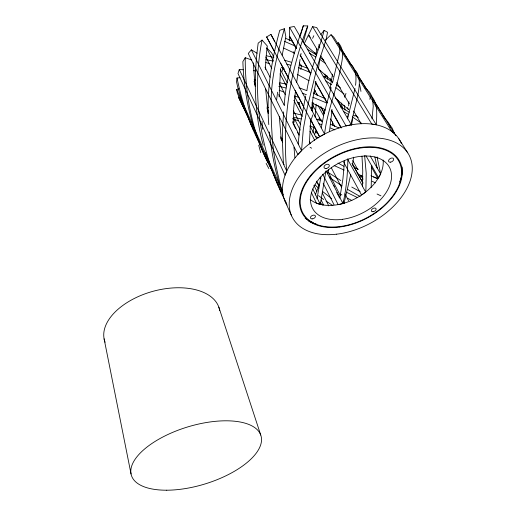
<?xml version="1.0" encoding="UTF-8"?>
<svg xmlns="http://www.w3.org/2000/svg" width="516" height="516" viewBox="0 0 516 516"><rect width="100%" height="100%" fill="white"/><g stroke="black" fill="none" stroke-linecap="round" stroke-linejoin="round"><path stroke-width="0.77" d="M293.165 123.904L293.733 108.108L295.455 91.126M332.601 121.757L332.549 125.104M347.894 158.934C347.578 173.905 346.442 188.959 342.953 203.556L338.186 204.646L322.7 174.253M279.091 96.847L280.575 68.583M289.283 40.861L289.392 36.333L296.365 48.691M289.599 27.335L346.017 125.891L351.312 124.769L294.275 26.464L289.599 27.335L289.405 35.81L296.371 48.143M265.366 69.479L266.088 56.754L267.307 46.008L262.044 40.08L258.181 43.157C253.556 77.013 254.02 112.024 263.237 145.112M257.065 53.232L251.331 49.82L248.273 53.471L297.861 154.497L301.531 150.646L303.337 129.006L307.22 107.728L317.405 66.171L326.086 39.584L327.557 32.263L324.138 30.367L320.913 34.462M309.387 144.029L310.651 119.789M348.887 101.742L348.668 105.915M344.527 160.947L342.934 178.813L339.831 197.989M316.753 94.912L316.824 93.738M371.172 187.469L371.746 165.288M317.475 50.162L308.478 35.011L312.58 26.626L371.765 124.021L376.287 124.769C376.732 115.358 378.118 104.477 371.849 96.537M314.018 93.454L314.102 92.267L315.605 90.635M316.166 104.213L315.044 117.055M283.613 111.901L282.639 128.284L282.471 142.635L283.245 160.031L283.626 164.411L284.232 164.411M352.473 117.145L351.628 125.227M313.289 102.703L312.399 111.611M343.45 161.766L361.542 195.061L365.67 192.081L365.921 189.23L366.218 173.318L364.625 155.619M284.239 104.877C286.058 77.594 294.455 51.465 303.311 25.8L307.768 25.993C289.676 71.821 282.059 122.034 286.741 171.086L285.045 175.201L237.999 73.491L239.282 69.46L243.288 69.802M311.464 110.443L313.18 96.724L315.947 81.651M347.849 115.732L347.558 118.351M332.072 109.579L329.485 131.632M318.385 69.015L319.868 58.811M324.138 30.367C319.017 50.342 310.29 69.402 306.968 89.945M240.03 77.742L237.012 77.968L236.534 81.921L237.67 86.888L243.758 106.986L251.969 126.794M316.927 48.446L316.231 53.748M353.602 157.206L352.454 165.21M347.487 118.822L355.014 88.584M355.576 85.301C356.375 77.89 356.614 68.383 349.887 63.5M333.852 94.751L333.968 93.867M296.623 82.521L300.06 59.411M313.812 127.091L312.948 132.76M262.044 40.08C251.395 93.912 259.974 150.588 284.542 199.479M274.686 41.383L270.913 34.411L266.624 36.933L319.565 136.804L324.558 134.025C327.047 112.488 335.516 92.364 340.025 71.285C341.566 61.894 345.662 50.916 338.335 42.783L337.083 43.596M332.51 74.156L330.027 89.01M282.181 55.18L285.845 36.759L284.38 28.722L279.749 30.321C271.403 60.94 266.043 92.796 268.791 124.608M325.912 171.164L320.301 204.452L316.527 203.252L311.438 192.752M321.236 108.644L321.442 107.425M310.213 126.865L310.393 125.82M320.907 176.885L317.005 198.808M300.776 55.102L301.06 53.425M351.312 124.769C353.228 110.85 358.665 97.505 359.336 83.418C359.349 78.484 358.446 72.898 354.46 69.55M350.719 174.705L344.049 203.162M305.633 96.002L300.467 123.53L298.551 139.823L298.229 144.003L298.693 144.228M303.176 42.628L307.768 25.993M319.469 117.3L318.875 119.776M293.456 124.246L294.752 118.88M284.38 28.722C277.743 52.664 271.132 77.007 271.164 102.052C270.977 113.249 271.39 124.453 272.145 135.624C273.145 155.78 277.853 175.505 283.007 194.861L237.296 93.086L236.676 89.442L238.908 88.797M332.485 82.973L339.747 51.89L339.883 46.788L338.335 42.783M300.396 35.72L303.311 25.8M298.538 104.284L299.074 102.407L297.68 102.936M331.175 87.675L324.087 113.294L321.249 127.871M315.85 130.645L314.528 134.857M328.718 169.532L327.512 173.157M323.293 184.593L323.706 183.509M315.212 194.99L319.494 184.438M294.436 125.711L294.836 124.801M309.587 35.83L308.22 35.533L304.188 43.776L316.095 54.077M377.073 156.909L380.627 173.866L378.596 177.749L365.844 155.606M251.75 59.985L245.235 57.708L242.875 61.61C244.004 96.498 252.008 131.49 267.927 162.663M372.017 118.899L373.236 106.367L372.507 98.221M325.596 39.919L331.033 34.72L333.82 37.204L394.566 133.683L391.676 131.309L331.033 34.72M390.038 127.781L390.58 127.349L388.503 122.737L383.775 116.693M280.169 184.373L279.543 184.586C274.454 167.448 271.106 149.801 269.41 132.012M254.891 83.876L255.568 83.927M377.712 167.997L377.151 167.958L370.159 155.922M253.395 70.666L255.775 70.866M324.151 76.703L325.751 76.839M255.543 80.025L254.156 79.883M266.817 107.096L268.455 107.386M279.872 82.805L286.664 84.205M265.979 59.701L273.441 61.127M282.458 138.759L281.181 138.514M278.859 86.353L285.993 87.991M293.262 117.267L301.221 118.957M266.353 55.76L273.764 57.424M312.58 26.626L316.695 27.561L376.287 124.769M265.908 62.61L269.281 63.449M293.952 113.204L301.873 115.133M267.546 111.598L268.636 111.862M286.754 64.139L290.585 65.184M310.522 121.26L311.896 121.634M284.651 60.249L291.089 62.184M316.482 119.267L322.281 121.196M318.894 123.743L321.752 124.698M298.957 87.746L307.026 90.7M373.461 176.859L377.751 178.349M298.564 67.699L311.103 72.782M292.52 118.654L298.506 120.886M319.327 118.951L321.178 119.622M302.286 93.209L306.42 94.744M284.019 92.054L279.175 90.261M294.688 95.937L299.048 97.563M362.812 177.343L360.174 176.362M299.693 65.158L307.917 68.48M281.175 67.319L284.193 68.486M312.838 97.227L326.293 102.839M330.472 124.266L339.038 127.981M284.38 41.332L295.152 46.04M285.477 38.236L292.527 41.357M330.446 127.987L334.839 129.89M283.716 48.085L294.32 53.064M344.146 170.087L334.149 165.571M313.341 93.299L325.48 98.833M318.591 137.824L315.295 136.359M311.161 107.373L312.857 108.147M310.406 125.962L315.005 128.091M311.864 102.826L325.164 109.65M323.358 112.985L324.441 113.481M377.157 178.691L370.965 175.73M375.493 182.87L372.088 181.232M356.982 197.331L346.494 192.255M297.306 74.394L309.09 80.76M358.446 169.396L353.731 166.926M362.89 176.562L357.059 173.466M360.136 191.623L351.783 187.063M360.22 196.57L347.597 189.391M333.446 185.579L334.6 186.192M338.012 163.082L343.901 166.287M309.31 53.212L315.876 57.024M343.637 111.566L348.558 114.462M323.177 76.162L332.42 81.999M317.682 133.431L315.102 131.915M340.483 106.825L349.267 112.243M307.272 49.188L316.282 54.857M319.797 177.827L320.913 178.497M340.786 180.542L328.66 172.757M325.564 80.754L331.736 84.817M341.992 185.889L329.292 177.388M342.985 201.93L343.966 202.562L344.14 203.401M319.791 59.482L325.422 63.307M352.46 116.926L361.497 123.285M332.872 205.62L326.067 201.072M364.928 87.843L365.263 88.075M353.602 115.158L355.034 116.158M320.107 57.495L323.9 60.262M335.845 87.726L344.049 93.951M365.599 88.313L365.921 88.559M336.484 84.882L340.515 87.946M331.736 198.692L322.403 191.32M335.142 98.034L348.693 109.663M308.22 35.533L310.406 37.268M366.25 88.804L369.65 92.254L371.823 96.111M318.191 68.634L331.175 80.277M319.314 184.722L316.321 182.258M383.072 116.068L383.427 116.377M318.765 188.243L314.992 184.934M322.861 205.142L320.068 202.678M362.69 186.437L347.494 159.076M266.804 47.962L271.693 52.993L273.854 57.115M388.754 123.582L392.083 127.955L394.566 133.683M398.874 138.817L407.705 152.813M341.708 49.659L351.906 65.855M354.24 69.563L355.021 70.802M357.788 75.194L367.102 89.984M374.242 101.323L385.2 118.725M393.798 132.373L395.901 135.714M319.036 46.711L319.817 48.007M320.817 55.786L333.142 76.542M336.742 82.605L349.332 103.793M353.608 110.992L361.194 123.756M380.627 173.866L377.151 167.958L374.848 156.877M314.979 52.548L316.502 55.135M330.24 78.509L331.698 80.986M347.229 107.418L348.41 109.431M337.419 99.543L342.553 108.392M371.21 166.765L378.028 178.633M271.41 169.093L272.145 170.39M246.577 113.952L247.532 115.636M300.17 54.87L310.806 73.698M315.373 81.786L327.157 102.645M331.24 109.869L341.199 127.497M300.138 55.38L310.703 74.085M315.037 81.773L327.06 103.071M331.324 110.624L341.147 128.02M293.153 51.735L294.243 53.696M299.422 62.991L300.925 65.687M314.115 89.371L317.372 95.215M330.543 118.867L334.749 126.407M324.377 109.521L325.138 110.895M352.776 160.605L357.749 169.551M360.948 175.311L363.116 179.2M320.939 106.896L324.39 113.12M352.396 163.746L362.845 182.625M320.804 106.87L324.435 113.443M352.002 163.269L363.025 183.199M365.67 192.081L362.374 186.128L362.754 170.873L361.993 156.322M317.921 105.335L323.409 115.313M266.624 36.933L274.815 52.142M246.267 113.391L238.411 96.989L247.306 115.481M312.032 103.968L321.468 121.325M270.913 34.411L324.558 134.025M280.652 63.146L282.349 66.345M282.691 66.996L288.257 77.484M295.081 90.352L303.498 106.219M310.135 118.745L319.585 136.559M284.864 200.111L286.187 202.614M280.485 69.737L287.283 82.683M294.333 96.111L302.763 112.166M309.981 125.91L316.74 138.778M331.324 167.835L341.489 187.218M344.985 193.887L348.539 200.666M266.617 48.091L273.151 60.617M280.053 73.853L286.644 86.495M293.836 100.285L302.279 116.474M310.013 131.303L314.721 140.333M271.848 170.061C252.885 135.856 245.048 96.589 245.235 57.708M327.931 171.596L340.302 195.487M343.23 201.143L344.398 203.407M326.118 170.893L342.953 203.556M336.69 192.352L338.464 195.803M338.818 196.486L339.541 197.886M265.888 57.095L271.758 68.525M279.279 83.16L285.219 94.731M293.456 110.766L300.596 124.659M309.336 141.674L310.361 143.674M258.755 141.642C248.454 121.621 241.553 99.981 237.012 77.968M294.494 118.893L300.215 130.122M264.966 67.119L270.1 77.284M278.84 94.576L284.426 105.645M292.604 121.834L298.977 134.457M293.907 125.214L295.694 128.748M297.5 132.335L298.951 135.211M323.171 183.212L333.994 204.665M251.331 49.82L301.531 150.646M316.424 181.116L318.695 185.683M322.326 192.984L328.75 205.89M313.889 185.257L316.947 191.481M321.1 199.911L323.564 204.929M281.014 191.378L279.13 187.495M312.767 188.933L320.301 204.452M253.679 130.367L252.53 127.987M254.027 81.496L255.755 85.088M266.972 108.483L268.281 111.211M280.562 136.817L282.484 140.823M254.427 83.444L255.723 86.14M267.488 110.708L268.533 112.888M280.82 138.546L282.497 142.042M278.827 186.844L277.614 184.244M239.282 69.46L286.741 171.086M277.311 183.586L270.868 168.28L265.327 152.278M236.676 89.442L282.549 191.249M246.667 113.494L247.57 115.507M270.313 166.12L271.229 168.164M285.006 201.13L291.598 215.843M218.836 307.168L260.728 435.014M299.074 102.407L300.402 108.212M344.082 105.27L345.094 110.069M326.802 75.323L327.634 79.122M324.925 74.091L325.738 77.91M341.469 103.097L342.36 107.863M104.103 338.838L131.045 473.972M268.152 113.501L265.65 89.049M281.413 140.726L279.279 116.448M255.052 86.12L253.253 62.829M294.9 157.78L293.978 147.195M287.122 205.02A65.003 42.177 -28.6 0 1 323.364 134.702A65.003 42.177 -28.6 0 1 401.383 143.538M402.577 171.022A58.018 36.946 -28.4 0 1 399.532 182.058M316.276 224.112A58.018 36.946 -28.4 0 1 308.749 221.209M383.117 160.044A42.834 27.761 -28.6 0 1 356.433 198.067A42.834 27.761 -28.6 0 1 310.18 199.453M402.132 166.971A57.334 36.513 -28.4 0 1 401.184 175.511M313.115 222.551A57.334 36.513 -28.4 0 1 305.169 218.242M351.86 200.53A438.626 250.318 69.5 0 1 347.578 198.202M341.889 194.964A438.626 250.318 69.5 0 1 340.47 194.132M330.614 177.491A272.474 81.064 45.6 0 1 329.576 176.807M323.732 199.518A427.519 320.049 -77.1 0 1 318.507 195.654M268.849 168.571A201.795 183.793 24.9 0 1 266.133 163.366M260.78 152.678A190.862 144.37 56 0 1 258.742 145.286M282.271 71.266A215.862 71.918 77.7 0 1 282.678 66.687M262.528 129.219A185.386 100.684 71.6 0 1 262.057 121.415M300.828 69.57A215.585 22.93 -88.7 0 1 301.46 65.087M276.64 99.646A183.702 57.166 84.9 0 1 277.627 92.151M355.401 115.442A176.859 152.768 66 0 1 358.265 117.48M319.075 44.266A211.986 15.512 -75.2 0 1 318.759 47.33M312.625 38.365A185.508 16.196 -81.4 0 1 313.812 35.733M312.857 114.887A190.772 19.544 -65.8 0 1 311.193 119.538M359.581 84.714A247.003 57.005 -66.6 0 1 360.942 91.409M345.984 93.409A199.627 46.079 -47.4 0 1 344.546 97.221M370.256 96.808A212.27 57.295 -26.2 0 1 369.875 99.349M380.943 195.822A420.772 98.666 43.6 0 1 377.061 194.022M310.084 147.357A259.167 9.12 26.3 0 1 311.651 148.176M105.096 342.256A59.566 34.282 -15.5 0 1 152.704 291.385A59.566 34.282 -15.5 0 1 219.706 310.516M339.702 227.021A55.199 34.914 -28.3 0 0 399.887 161.753A55.199 34.914 -28.3 0 0 313.083 172.699A55.199 34.914 -28.3 0 0 339.702 227.021M336.677 234.174A66.151 41.861 -28.3 0 0 409.646 156.258A66.151 41.861 -28.3 0 0 305.878 168.461A66.151 41.861 -28.3 0 0 336.677 234.174M342.643 219.3A43.589 27.554 -28.3 0 0 389.58 167.558A43.589 27.554 -28.3 0 0 320.862 176.833A43.589 27.554 -28.3 0 0 342.643 219.3M339.883 226.569A54.515 34.475 -28.3 0 0 399.281 162.095A54.515 34.475 -28.3 0 0 313.541 172.95A54.515 34.475 -28.3 0 0 339.883 226.569M373.023 211.721A2.612 1.567 -28.2 0 0 376.061 208.761A2.612 1.567 -28.2 0 0 372.049 209.174A2.612 1.567 -28.2 0 0 373.023 211.721M312.167 218.887A2.651 1.664 -25.3 0 0 315.399 216.01A2.651 1.664 -25.3 0 0 311.296 216.12A2.651 1.664 -25.3 0 0 312.167 218.887M326.035 168.513A2.844 1.89 -28.2 0 0 329.214 165.139A2.844 1.89 -28.2 0 0 324.732 165.501A2.844 1.89 -28.2 0 0 326.035 168.513M390.567 162.159A2.812 1.767 -31.2 0 0 393.553 158.722A2.812 1.767 -31.2 0 0 389.199 159.412A2.812 1.767 -31.2 0 0 390.567 162.159M166.726 490.206A67.751 29.799 -17 0 0 261.431 437.942A67.751 29.799 -17 0 0 160.341 438.348A67.751 29.799 -17 0 0 166.726 490.206"/></g></svg>
